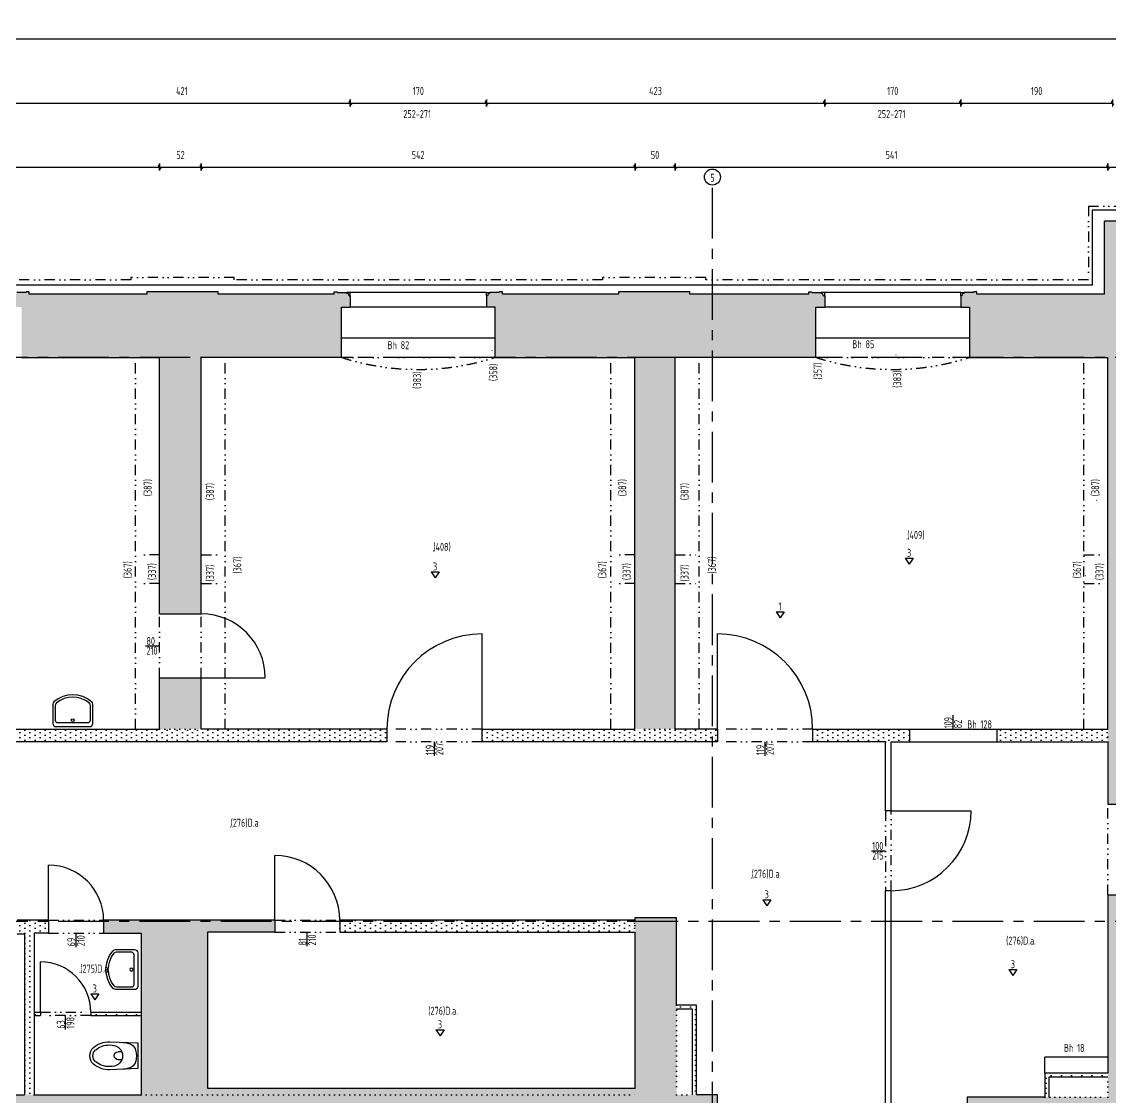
# Model space of a CAD drawing. Header units: centimetres. Extents: x -147 to 196535, y -264 to 83836.
# Drawn here: x 58651 to 85854, y 32980 to 59866 of the extents above; entities that cross this region are included whole.
import ezdxf
from ezdxf.enums import TextEntityAlignment as Align

# ---------------------------------------------------------------- set-up
doc = ezdxf.new("R2010")
doc.units = ezdxf.units.CM
doc.header["$LTSCALE"] = 20
doc.header["$PDMODE"] = 2
for name, pattern in [('GETRENNT', [31.75, 12.7, -6.35, 0, -6.35, 0, -6.35]), ('MITTE', [50.8, 31.75, -6.35, 6.35, -6.35]), ('PUNKT', [6.35, 0, -6.35])]:
    doc.linetypes.add(name, pattern=pattern)
for name, color, linetype in [('Bemassung', 134, 'Continuous'), ('VBW.Abgelotet', 6, 'GETRENNT'), ('VBW.AbgelotetUmgeklappt', 252, 'GETRENNT'), ('VBW.Achsen', 244, 'MITTE'), ('VBW.Ansicht', 3, 'Continuous'), ('VBW.HoeheAbsolut', 142, 'Continuous'), ('VBW.HoeheRelativ', 2, 'Continuous'), ('VBW.Installation', 200, 'Continuous'), ('VBW.Sanitaer', 4, 'Continuous'), ('VBW.Schnitt', 7, 'Continuous'), ('VBW.SchnittTrockenbau', 42, 'Continuous'), ('VBW.Schraffur', 9, 'Continuous'), ('VBW.Text', 84, 'Continuous'), ('VBW.Tuer', 4, 'Continuous'), ('VBW.Verlauf', 2, 'PUNKT')]:
    doc.layers.add(name, color=color, linetype=linetype)
doc.styles.add('VBWText', font='isocp.shx', dxfattribs={"width": 0.8})
doc.dimstyles.new('M50BR', dxfattribs={"dimtxt": 10, "dimasz": 0.5, "dimexe": 2, "dimexo": 0, "dimgap": 10, "dimtad": 4, "dimdec": 0, "dimdsep": 46, "dimtxsty": 'VBWText', "dimblk": 'BemVBW', "dimcen": 2, "dimse1": 1, "dimse2": 1, "dimclrd": 134, "dimclre": 40, "dimclrt": 134, "dimadec": 0, "dimazin": 0, "dimtfac": 1.428571, "dimtdec": 0, "dimtix": 1, "dimtmove": 2, "dimatfit": 3, "dimldrblk": 'NONE', "dimfxl": 1, "dimtvp": 1.428571, "dimtolj": 1, "dimarcsym": 0})
pattern_1 = [(90, (-7744151.96, 15768824.58), (-126.9999996, 63.4999998), [0, -126.9999996])]

# ---------------------------------------------------------------- blocks, each defined once
blk = doc.blocks.new('HoeKote')
for p, q in [((-1.01, 1.5), (1.01, 1.5)), ((-1.01, 1.5), (0, 0)), ((1.01, 1.5), (0, 0))]:
    blk.add_line(p, q)
at = {"style": 'VBWText', "width": 0.8}
blk.add_attdef('HOEHE', text='', height=2, rotation=0.1, dxfattribs=at).set_placement((0, 2.86), align=Align.MIDDLE)
blk = doc.blocks.new('Waschbecken')
for p, q in [((-25, 8), (-25, -15.9)), ((-22, 6.6), (-22, -11.9)), ((22, -11.9), (22, 6.6)), ((25, -15.9), (25, 8)), ((-21, -19.9), (21, -19.9)), ((-19, -14.9), (19, -14.9))]:
    blk.add_line(p, q)
blk.add_circle((0, -11.9), 1.81)
for centre, radius, start, end in [((0, -15.9), 35.8, 48.6972, 131.3028), ((0, -15.9), 32.8, 51.3438, 128.6562), ((-21, 8), 4, 131.3028, 180), ((-18, 6.6), 4, 128.6562, 180), ((18, 6.6), 4, 0, 51.3438), ((21, 8), 4, 0, 48.6972), ((-19, -11.9), 3, 180, 270), ((19, -11.9), 3, 270, 0), ((-21, -15.9), 4, 180, 270), ((21, -15.9), 4, 270, 0)]:
    blk.add_arc(centre, radius, start, end)
blk = doc.blocks.new('Toilette')
for p, q in [((5.1, 17.5), (-30, 16)), ((-30, 16), (-30, -16)), ((-10, 5), (-5.6, 5)), ((5.3, 13.5), (1.9, 13.4)), ((-10, -5), (-5.6, -5)), ((1.9, -13.4), (5.3, -13.5)), ((-30, -16), (5.1, -17.5))]:
    blk.add_line(p, q)
for centre, radius, start, end in [((-17, 4.7), 10.6, 121.2231, 167.0871), ((-11.6, -4.2), 20.9, 89.852, 121.2227), ((6.3, -11.3), 28.8, 48.9445, 92.354), ((-1.3, -0.1), 27, 164.6634, 195.0176), ((2.4, 0), 13.4, 92.3533, 267.6466), ((-5.6, 0), 5, 270, 90), ((6.3, -11.3), 24.8, 48.9445, 92.354), ((16.2, 0), 9.84, 311.0552, 48.9448), ((16.2, 0), 13.8, 311.0553, 48.9447), ((-17, -4.7), 10.6, 192.9135, 238.7065), ((6.3, 11.3), 28.8, 267.646, 311.0555), ((6.3, 11.3), 24.8, 267.646, 311.0555), ((-11.7, 4), 20.8, 238.707, 270.2997)]:
    blk.add_arc(centre, radius, start, end)
blk = doc.blocks.new('BemVBW')
at = {"layer": 'Bemassung'}
for p, q in [((2.8, -4.9), (-2.8, 4.9)), ((-1.1, 0), (1.1, 0))]:
    blk.add_line(p, q, dxfattribs=at)
at = {"layer": 'Bemassung', "color": 4}
blk.add_line((0, 8.5), (0, -8.5), dxfattribs=at)
blk = doc.blocks.new('*D246')
at = {"layer": 'Bemassung', "color": 134, "lineweight": -2, "transparency": 16777216}
blk.add_line((51327, 56235), (62087, 56235), dxfattribs=at)
at = {"layer": 'Defpoints', "color": 0, "transparency": 16777216}
for p in [(62097, 56235), (51317, 51475), (62097, 51475)]:
    blk.add_point(p, dxfattribs=at)
at = {"layer": 'Bemassung', "color": 134, "lineweight": -2, "transparency": 16777216, "xscale": 9.999999971459891, "yscale": 9.999999971459891, "zscale": 9.999999971459891, "rotation": 180}
blk.add_blockref('BemVBW', (51317, 56235), dxfattribs=at)
at = {"layer": 'Bemassung', "color": 134, "lineweight": -2, "transparency": 16777216, "xscale": 9.999999971459891, "yscale": 9.999999971459891, "zscale": 9.999999971459891}
blk.add_blockref('BemVBW', (62097, 56235), dxfattribs=at)
at = {"layer": 'Bemassung', "color": 134, "transparency": 16777216, "insert": (56707, 56535), "char_height": 200, "attachment_point": 5, "style": 'VBWText'}
blk.add_mtext('\\A1;539', dxfattribs=at)
blk = doc.blocks.new('_None')
blk = doc.blocks.new('*D247')
at = {"layer": 'Bemassung', "color": 134, "lineweight": -2, "transparency": 16777216}
blk.add_line((62107, 56235), (63127, 56235), dxfattribs=at)
at = {"layer": 'Defpoints', "color": 0, "transparency": 16777216}
for p in [(63137, 56235), (62097, 51475), (63137, 51475)]:
    blk.add_point(p, dxfattribs=at)
at = {"layer": 'Bemassung', "color": 134, "lineweight": -2, "transparency": 16777216, "xscale": 9.999999971459891, "yscale": 9.999999971459891, "zscale": 9.999999971459891, "rotation": 180}
blk.add_blockref('BemVBW', (62097, 56235), dxfattribs=at)
at = {"layer": 'Bemassung', "color": 134, "lineweight": -2, "transparency": 16777216, "xscale": 9.999999971459891, "yscale": 9.999999971459891, "zscale": 9.999999971459891}
blk.add_blockref('BemVBW', (63137, 56235), dxfattribs=at)
at = {"layer": 'Bemassung', "color": 134, "transparency": 16777216, "insert": (62617, 56535), "char_height": 200, "attachment_point": 5, "style": 'VBWText'}
blk.add_mtext('\\A1;52', dxfattribs=at)
blk = doc.blocks.new('*D248')
at = {"layer": 'Bemassung', "color": 134, "lineweight": -2, "transparency": 16777216}
blk.add_line((63147, 56235), (73967, 56235), dxfattribs=at)
at = {"layer": 'Defpoints', "color": 0, "transparency": 16777216}
for p in [(73977, 56235), (63137, 51475), (73977, 51475)]:
    blk.add_point(p, dxfattribs=at)
at = {"layer": 'Bemassung', "color": 134, "lineweight": -2, "transparency": 16777216, "xscale": 9.999999971459891, "yscale": 9.999999971459891, "zscale": 9.999999971459891, "rotation": 180}
blk.add_blockref('BemVBW', (63137, 56235), dxfattribs=at)
at = {"layer": 'Bemassung', "color": 134, "lineweight": -2, "transparency": 16777216, "xscale": 9.999999971459891, "yscale": 9.999999971459891, "zscale": 9.999999971459891}
blk.add_blockref('BemVBW', (73977, 56235), dxfattribs=at)
at = {"layer": 'Bemassung', "color": 134, "transparency": 16777216, "insert": (68557, 56535), "char_height": 200, "attachment_point": 5, "style": 'VBWText'}
blk.add_mtext('\\A1;542', dxfattribs=at)
blk = doc.blocks.new('*D249')
at = {"layer": 'Bemassung', "color": 134, "lineweight": -2, "transparency": 16777216}
blk.add_line((73987, 56235), (74967, 56235), dxfattribs=at)
at = {"layer": 'Defpoints', "color": 0, "transparency": 16777216}
for p in [(74977, 56235), (73977, 51475), (74977, 51475)]:
    blk.add_point(p, dxfattribs=at)
at = {"layer": 'Bemassung', "color": 134, "lineweight": -2, "transparency": 16777216, "xscale": 9.999999971459891, "yscale": 9.999999971459891, "zscale": 9.999999971459891, "rotation": 180}
blk.add_blockref('BemVBW', (73977, 56235), dxfattribs=at)
at = {"layer": 'Bemassung', "color": 134, "lineweight": -2, "transparency": 16777216, "xscale": 9.999999971459891, "yscale": 9.999999971459891, "zscale": 9.999999971459891}
blk.add_blockref('BemVBW', (74977, 56235), dxfattribs=at)
at = {"layer": 'Bemassung', "color": 134, "transparency": 16777216, "insert": (74477, 56535), "char_height": 200, "attachment_point": 5, "style": 'VBWText'}
blk.add_mtext('\\A1;50', dxfattribs=at)
blk = doc.blocks.new('*D250')
at = {"layer": 'Bemassung', "color": 134, "lineweight": -2, "transparency": 16777216}
blk.add_line((74987, 56235), (85787, 56235), dxfattribs=at)
at = {"layer": 'Defpoints', "color": 0, "transparency": 16777216}
for p in [(85797, 56235), (74977, 51475), (85797, 51475)]:
    blk.add_point(p, dxfattribs=at)
at = {"layer": 'Bemassung', "color": 134, "lineweight": -2, "transparency": 16777216, "xscale": 9.999999971459891, "yscale": 9.999999971459891, "zscale": 9.999999971459891, "rotation": 180}
blk.add_blockref('BemVBW', (74977, 56235), dxfattribs=at)
at = {"layer": 'Bemassung', "color": 134, "lineweight": -2, "transparency": 16777216, "xscale": 9.999999971459891, "yscale": 9.999999971459891, "zscale": 9.999999971459891}
blk.add_blockref('BemVBW', (85797, 56235), dxfattribs=at)
at = {"layer": 'Bemassung', "color": 134, "transparency": 16777216, "insert": (80387, 56535), "char_height": 200, "attachment_point": 5, "style": 'VBWText'}
blk.add_mtext('\\A1;541', dxfattribs=at)
blk = doc.blocks.new('*D251')
at = {"layer": 'Bemassung', "color": 134, "lineweight": -2, "transparency": 16777216}
blk.add_line((85807, 56235), (87254, 56235), dxfattribs=at)
at = {"layer": 'Defpoints', "color": 0, "transparency": 16777216}
for p in [(87264, 56235), (87264, 53208), (85797, 51475)]:
    blk.add_point(p, dxfattribs=at)
at = {"layer": 'Bemassung', "color": 134, "lineweight": -2, "transparency": 16777216, "xscale": 9.999999971459891, "yscale": 9.999999971459891, "zscale": 9.999999971459891, "rotation": 180}
blk.add_blockref('BemVBW', (85797, 56235), dxfattribs=at)
at = {"layer": 'Bemassung', "color": 134, "lineweight": -2, "transparency": 16777216, "xscale": 9.999999971459891, "yscale": 9.999999971459891, "zscale": 9.999999971459891}
blk.add_blockref('BemVBW', (87264, 56235), dxfattribs=at)
at = {"layer": 'Bemassung', "color": 134, "transparency": 16777216, "insert": (86530, 56535), "char_height": 200, "attachment_point": 5, "style": 'VBWText'}
blk.add_mtext('\\A1;73', dxfattribs=at)
blk = doc.blocks.new('*D277')
at = {"layer": 'Bemassung', "color": 134, "lineweight": -2, "transparency": 16777216}
blk.add_line((58447, 57835), (66852, 57835), dxfattribs=at)
at = {"layer": 'Defpoints', "color": 0, "transparency": 16777216}
for p in [(66862, 57835), (58437, 53095), (66862, 53095)]:
    blk.add_point(p, dxfattribs=at)
at = {"layer": 'Bemassung', "color": 134, "lineweight": -2, "transparency": 16777216, "xscale": 9.999999971459891, "yscale": 9.999999971459891, "zscale": 9.999999971459891, "rotation": 180}
blk.add_blockref('BemVBW', (58437, 57835), dxfattribs=at)
at = {"layer": 'Bemassung', "color": 134, "lineweight": -2, "transparency": 16777216, "xscale": 9.999999971459891, "yscale": 9.999999971459891, "zscale": 9.999999971459891}
blk.add_blockref('BemVBW', (66862, 57835), dxfattribs=at)
at = {"layer": 'Bemassung', "color": 134, "transparency": 16777216, "insert": (62650, 58135), "char_height": 200, "attachment_point": 5, "style": 'VBWText'}
blk.add_mtext('\\A1;421', dxfattribs=at)
blk = doc.blocks.new('*D278')
at = {"layer": 'Bemassung', "color": 134, "lineweight": -2, "transparency": 16777216}
blk.add_line((66872, 57835), (70252, 57835), dxfattribs=at)
at = {"layer": 'Defpoints', "color": 0, "transparency": 16777216}
for p in [(70262, 57835), (66862, 53095), (70262, 53095)]:
    blk.add_point(p, dxfattribs=at)
at = {"layer": 'Bemassung', "color": 134, "lineweight": -2, "transparency": 16777216, "xscale": 9.999999971459891, "yscale": 9.999999971459891, "zscale": 9.999999971459891, "rotation": 180}
blk.add_blockref('BemVBW', (66862, 57835), dxfattribs=at)
at = {"layer": 'Bemassung', "color": 134, "lineweight": -2, "transparency": 16777216, "xscale": 9.999999971459891, "yscale": 9.999999971459891, "zscale": 9.999999971459891}
blk.add_blockref('BemVBW', (70262, 57835), dxfattribs=at)
at = {"layer": 'Bemassung', "color": 134, "transparency": 16777216, "insert": (68562, 58135), "char_height": 200, "attachment_point": 5, "style": 'VBWText'}
blk.add_mtext('\\A1;170', dxfattribs=at)
blk = doc.blocks.new('*D279')
at = {"layer": 'Bemassung', "color": 134, "lineweight": -2, "transparency": 16777216}
blk.add_line((70272, 57835), (78708, 57835), dxfattribs=at)
at = {"layer": 'Defpoints', "color": 0, "transparency": 16777216}
for p in [(78718, 57835), (70262, 53095), (78718, 53095)]:
    blk.add_point(p, dxfattribs=at)
at = {"layer": 'Bemassung', "color": 134, "lineweight": -2, "transparency": 16777216, "xscale": 9.999999971459891, "yscale": 9.999999971459891, "zscale": 9.999999971459891, "rotation": 180}
blk.add_blockref('BemVBW', (70262, 57835), dxfattribs=at)
at = {"layer": 'Bemassung', "color": 134, "lineweight": -2, "transparency": 16777216, "xscale": 9.999999971459891, "yscale": 9.999999971459891, "zscale": 9.999999971459891}
blk.add_blockref('BemVBW', (78718, 57835), dxfattribs=at)
at = {"layer": 'Bemassung', "color": 134, "transparency": 16777216, "insert": (74490, 58135), "char_height": 200, "attachment_point": 5, "style": 'VBWText'}
blk.add_mtext('\\A1;423', dxfattribs=at)
blk = doc.blocks.new('*D280')
at = {"layer": 'Bemassung', "color": 134, "lineweight": -2, "transparency": 16777216}
blk.add_line((78728, 57835), (82108, 57835), dxfattribs=at)
at = {"layer": 'Defpoints', "color": 0, "transparency": 16777216}
for p in [(82118, 57835), (78718, 53095), (82118, 53095)]:
    blk.add_point(p, dxfattribs=at)
at = {"layer": 'Bemassung', "color": 134, "lineweight": -2, "transparency": 16777216, "xscale": 9.999999971459891, "yscale": 9.999999971459891, "zscale": 9.999999971459891, "rotation": 180}
blk.add_blockref('BemVBW', (78718, 57835), dxfattribs=at)
at = {"layer": 'Bemassung', "color": 134, "lineweight": -2, "transparency": 16777216, "xscale": 9.999999971459891, "yscale": 9.999999971459891, "zscale": 9.999999971459891}
blk.add_blockref('BemVBW', (82118, 57835), dxfattribs=at)
at = {"layer": 'Bemassung', "color": 134, "transparency": 16777216, "insert": (80418, 58135), "char_height": 200, "attachment_point": 5, "style": 'VBWText'}
blk.add_mtext('\\A1;170', dxfattribs=at)
blk = doc.blocks.new('*D281')
at = {"layer": 'Bemassung', "color": 134, "lineweight": -2, "transparency": 16777216}
blk.add_line((82128, 57835), (85902, 57835), dxfattribs=at)
at = {"layer": 'Defpoints', "color": 0, "transparency": 16777216}
for p in [(85912, 57835), (85912, 54709), (82118, 53095)]:
    blk.add_point(p, dxfattribs=at)
at = {"layer": 'Bemassung', "color": 134, "lineweight": -2, "transparency": 16777216, "xscale": 9.999999971459891, "yscale": 9.999999971459891, "zscale": 9.999999971459891, "rotation": 180}
blk.add_blockref('BemVBW', (82118, 57835), dxfattribs=at)
at = {"layer": 'Bemassung', "color": 134, "lineweight": -2, "transparency": 16777216, "xscale": 9.999999971459891, "yscale": 9.999999971459891, "zscale": 9.999999971459891}
blk.add_blockref('BemVBW', (85912, 57835), dxfattribs=at)
at = {"layer": 'Bemassung', "color": 134, "transparency": 16777216, "insert": (84015, 58135), "char_height": 200, "attachment_point": 5, "style": 'VBWText'}
blk.add_mtext('\\A1;190', dxfattribs=at)
blk = doc.blocks.new('*D311')
at = {"layer": 'Bemassung', "color": 134, "lineweight": -2, "transparency": 16777216}
blk.add_line((173619, 59435), (20597, 59435), dxfattribs=at)
at = {"layer": 'Defpoints', "color": 0, "transparency": 16777216}
for p in [(20587, 59435), (173629, 54217), (20587, 54135)]:
    blk.add_point(p, dxfattribs=at)
at = {"layer": 'Bemassung', "color": 134, "lineweight": -2, "transparency": 16777216, "xscale": 9.999999971459891, "yscale": 9.999999971459891, "zscale": 9.999999971459891, "rotation": 180}
blk.add_blockref('BemVBW', (20587, 59435), dxfattribs=at)
at = {"layer": 'Bemassung', "color": 134, "lineweight": -2, "transparency": 16777216, "xscale": 9.999999971459891, "yscale": 9.999999971459891, "zscale": 9.999999971459891}
blk.add_blockref('BemVBW', (173629, 59435), dxfattribs=at)
at = {"layer": 'Bemassung', "color": 134, "transparency": 16777216, "insert": (97108, 59735), "char_height": 200, "attachment_point": 5, "style": 'VBWText'}
blk.add_mtext('\\A1;7652', dxfattribs=at)

msp = doc.modelspace()

# ---------------------------------------------------------------- hatches: boundary and pattern name
at = {"layer": 'VBW.Schraffur'}
h = msp.add_hatch(color=256, dxfattribs=at)
h.dxf.hatch_style = 1
h.paths.add_polyline_path([(87263.6, 53207.7), (92163.6, 53207.7), (92163.6, 54566.5), (92329.2, 54566.5), (92329.2, 54846.5), (92299.2, 54846.5, 0.4114371), (92201.7, 54922.5), (92201.7, 54942.5), (92009.2, 54942.5, 0.9876879), (91929.2, 54942.5), (91897.5, 54942.5), (91897.5, 54897.3), (90669.2, 54897.3), (90669.2, 54737.3), (87469.2, 54737.3), (87469.2, 54877.3), (85709.2, 54877.3), (85709.2, 53054.8), (82517.6, 53054.8), (82517.6, 53114.8), (82437.6, 53114.8), (82437.6, 53094.8), (82207.6, 53094.8), (82207.6, 53074.8, 0.4142136), (82147.6, 53014.8), (82117.6, 53014.8), (82117.6, 52734.8), (82337.6, 52734.8), (82337.6, 51474.8), (85796.6, 51474.8), (85796.6, 42183.4), (85796.6, 41863.4), (85796.6, 40303.4), (86956.6, 40303.4), (86956.6, 40113.4), (87276.6, 40113.4), (87276.6, 44793.4), (87263.6, 45107.7)])
h = msp.add_hatch(color=256, dxfattribs=at)
h.dxf.hatch_style = 1
h.paths.add_polyline_path([(66641.6, 52734.8), (66861.6, 52734.8), (66861.6, 53014.8), (66831.6, 53014.8, 0.4142136), (66771.6, 53074.8), (66771.6, 53094.8), (66541.6, 53094.8), (66541.6, 53114.8), (66461.6, 53114.8), (66461.6, 53054.8), (63560, 53054.8), (63560, 53114.8), (61780, 53114.8), (61780, 53054.8), (58837.5, 53054.8), (58837.5, 53114.8), (58757.5, 53114.8), (58757.5, 53094.8), (58527.5, 53094.8), (58527.5, 53074.8, 0.4142136), (58467.5, 53014.8), (58437.5, 53014.8), (58437.5, 52734.8), (58647.5, 52734.8), (58647.5, 51474.8), (62096.6, 51474.8), (62096.6, 45063.4), (63136.6, 45063.4), (63136.6, 51474.8), (66641.6, 51474.8)])
h = msp.add_hatch(color=256, dxfattribs=at)
h.dxf.hatch_style = 1
h.paths.add_polyline_path([(74976.6, 51474.8), (78497.6, 51474.8), (78497.6, 52734.8), (78717.6, 52734.8), (78717.6, 53014.8), (78687.6, 53014.8, 0.4142136), (78627.6, 53074.8), (78627.6, 53094.8), (78397.6, 53094.8), (78397.6, 53114.8), (78317.6, 53114.8), (78317.6, 53054.8), (75346.7, 53054.8), (75346.7, 53114.8), (73566.7, 53114.8), (73566.7, 53054.8), (70661.6, 53054.8), (70661.6, 53114.8), (70581.6, 53114.8), (70581.6, 53094.8), (70351.6, 53094.8), (70351.6, 53074.8, 0.4142136), (70291.6, 53014.8), (70261.6, 53014.8), (70261.6, 52734.8), (70481.6, 52734.8), (70481.6, 51474.8), (73976.6, 51474.8), (73976.6, 42183.4), (74976.6, 42183.4)])
h = msp.add_hatch(color=256, dxfattribs=at)
h.dxf.hatch_style = 1
h.paths.add_polyline_path([(63136.6, 43463.4), (62096.6, 43463.4), (62096.6, 42183.4), (63136.6, 42183.4)])
h = msp.add_hatch(dxfattribs=at)
h.set_pattern_fill('DOTS', color=42, scale=4, angle=-61.71788)
h.set_pattern_definition(pattern_1)
h.paths.add_polyline_path([(67776.6, 42183.4), (63136.6, 42183.4), (62096.6, 42183.4), (58296.6, 42183.4), (58296.6, 41863.4), (67776.6, 41863.4)])
h = msp.add_hatch(dxfattribs=at)
h.set_pattern_fill('DOTS', color=42, scale=4, angle=-61.71788)
h.set_pattern_definition(pattern_1)
h.paths.add_polyline_path([(76036.6, 42183.4), (74976.6, 42183.4), (73976.6, 42183.4), (70156.6, 42183.4), (70156.6, 41863.4), (76036.6, 41863.4)])
h = msp.add_hatch(dxfattribs=at)
h.set_pattern_fill('DOTS', color=42, scale=4, angle=-61.71788)
h.set_pattern_definition(pattern_1)
h.paths.add_polyline_path([(80836.6, 42183.4), (78416.6, 42183.4), (78416.6, 41863.4), (80236.6, 41863.4), (80376.6, 41863.4), (80836.6, 41863.4)])
h = msp.add_hatch(dxfattribs=at)
h.set_pattern_fill('DOTS', color=42, scale=4, angle=-61.71788)
h.set_pattern_definition(pattern_1)
h.paths.add_polyline_path([(85796.6, 42183.4), (83016.6, 42183.4), (83016.6, 41863.4), (85796.6, 41863.4)])
h = msp.add_hatch(color=256, dxfattribs=at)
h.dxf.hatch_style = 1
h.paths.add_polyline_path([(76036.6, 32423.4), (76036.6, 33043.4), (75516.6, 33043.4), (75016.6, 33043.4), (75016.6, 35283.4), (75016.6, 37463.4), (73976.6, 37463.4), (73976.6, 37403.4), (73976.6, 37103.4), (73976.6, 33203.4), (73976.6, 33043.4), (61636.6, 33043.4), (58956.6, 33043.4), (58716.6, 33043.4), (57756.6, 33043.4), (57756.6, 32243.4), (57756.6, 32043.4), (55116.6, 32043.4), (55116.6, 33043.4), (51336.6, 33043.4), (51336.6, 37063.4), (51316.6, 37403.4), (51316.6, 38983.4), (49176.6, 38983.4), (49176.6, 37403.4), (49716.6, 37403.4), (49716.6, 33083.4), (49416.6, 33083.4), (49156.6, 33083.4), (49156.6, 31903.4), (40276.6, 31903.4), (39879.6, 31903.4), (39879.6, 37403.4), (42576.6, 37403.4), (42576.6, 39003.4), (38296.6, 39003.4), (38296.6, 33003.4), (37656.6, 33003.4), (37656.6, 32623.4), (37656.6, 32483.4), (37656.6, 31403.4), (38296.6, 31403.4), (38296.6, 31123.4), (39276.6, 31123.4), (39276.6, 31364.2), (50056.6, 31450.4), (50056.6, 31143.4), (51316.6, 31143.4), (51316.6, 31403.4), (62156.6, 31403.4), (62156.6, 31143.4), (63156.6, 31143.4), (63156.6, 31403.4), (65716.6, 31403.4), (71436.6, 31403.4), (73976.6, 31403.4), (73976.6, 31103.4), (74996.6, 31103.4), (74996.6, 31403.4), (76036.6, 31403.4), (76036.6, 32283.4)])
h = msp.add_hatch(color=256, dxfattribs=at)
h.dxf.hatch_style = 1
h.paths.add_polyline_path([(85796.6, 32983.4), (84216.6, 32983.4), (82276.6, 32983.4), (82276.6, 32423.4), (82276.6, 32223.4), (82276.6, 31403.4), (85976.6, 31403.4), (85976.6, 31103.4), (86996.6, 31103.4), (86996.6, 31403.4), (91616.6, 31403.4), (91616.6, 31127.7), (92623.6, 31127.7), (92623.6, 31387.7), (95043.6, 31387.7), (95043.6, 31907.7), (95323.6, 31907.7), (95323.6, 32167.7), (95323.6, 32207.7), (95323.6, 32447.7), (95033.6, 32447.7), (95033.6, 33007.7), (92413.6, 33007.7), (92116.6, 33013.4), (87276.6, 33013.4), (87276.6, 38233.4), (86956.6, 38233.4), (86956.6, 38043.4), (85796.6, 38043.4), (85796.6, 33583.4)])
h.paths.add_polyline_path([(90790.4, 31071.4), (91316.2, 31071.4), (91316.2, 31401.4), (90790.4, 31401.4)], flags=25)
h = msp.add_hatch(dxfattribs=at)
h.set_pattern_fill('DOTS', color=42, scale=4, angle=-61.71788)
h.set_pattern_definition(pattern_1)
h.paths.add_polyline_path([(59316.6, 37403.4), (58536.6, 37403.4), (58536.6, 37063.4), (58716.6, 37063.4), (58716.6, 33043.4), (58956.6, 33043.4), (58956.6, 37083.4), (59316.6, 37083.4)])
h = msp.add_hatch(dxfattribs=at)
h.set_pattern_fill('DOTS', color=42, scale=4, angle=-61.71788)
h.set_pattern_definition(pattern_1)
h.paths.add_polyline_path([(63296.6, 37103.4), (64976.6, 37103.4), (64976.6, 37403.4), (60696.6, 37403.4), (60696.6, 37083.4), (61636.6, 37083.4), (61636.6, 33043.4), (73976.6, 33043.4), (73976.6, 33203.4), (63296.6, 33203.4)])
h = msp.add_hatch(dxfattribs=at)
h.set_pattern_fill('DOTS', color=42, scale=4, angle=-61.71788)
h.set_pattern_definition(pattern_1)
h.paths.add_polyline_path([(73976.6, 37403.4), (66596.6, 37403.4), (66596.6, 37103.4), (73976.6, 37103.4)])
h = msp.add_hatch(dxfattribs=at)
h.set_pattern_fill('DOTS', color=42, scale=4, angle=-61.71788)
h.set_pattern_definition(pattern_1)
h.paths.add_polyline_path([(59116.6, 35103.4), (58956.6, 35103.4), (58956.6, 35023.4), (59116.6, 35023.4)])
h = msp.add_hatch(dxfattribs=at)
h.set_pattern_fill('DOTS', color=42, scale=4, angle=-61.71788)
h.set_pattern_definition(pattern_1)
h.paths.add_polyline_path([(61636.6, 35103.4), (60376.6, 35103.4), (60376.6, 35023.4), (61636.6, 35023.4)])
h = msp.add_hatch(dxfattribs=at)
h.set_pattern_fill('DOTS', color=42, scale=4, angle=-61.71788)
h.set_pattern_definition(pattern_1)
h.paths.add_polyline_path([(75516.6, 35283.4), (75016.6, 35283.4), (75016.6, 35183.4), (75416.6, 35183.4), (75416.6, 33043.4), (75516.6, 33043.4)])
h = msp.add_hatch(dxfattribs=at)
h.set_pattern_fill('DOTS', color=42, scale=4, angle=-61.71788)
h.set_pattern_definition(pattern_1)
h.paths.add_polyline_path([(85796.6, 33583.4), (84216.6, 33583.4), (84216.6, 32983.4), (84316.6, 32983.4), (84316.6, 33483.4), (85796.6, 33483.4)])

# ---------------------------------------------------------------- linework, layer by layer
at = {"layer": 'VBW.Abgelotet'}
for p, q in [((85309.2, 55257.3), (85309.2, 53414.8)), ((85309.2, 55257.3), (87829.2, 55257.3)), ((61380, 53414.8), (51846.7, 53414.8)), ((61380, 53474.8), (61380, 53414.8)), ((63960, 53474.8), (61380, 53474.8)), ((63960, 53414.8), (63960, 53474.8)), ((73166.7, 53414.8), (63960, 53414.8)), ((75746.7, 53474.8), (73166.7, 53474.8)), ((73166.7, 53474.8), (73166.7, 53414.8)), ((75746.7, 53414.8), (75746.7, 53474.8)), ((85309.2, 53414.8), (75746.7, 53414.8)), ((61496.6, 42183.4), (61496.6, 51474.8)), ((63736.6, 42183.4), (63736.6, 51474.8)), ((70481.6, 51474.8), (66641.6, 51474.8)), ((73376.6, 42183.4), (73376.6, 51474.8)), ((75576.6, 42183.4), (75576.6, 51474.8)), ((82337.6, 51474.8), (78497.6, 51474.8)), ((85196.6, 42183.4), (85196.6, 51474.8)), ((62096.6, 46543.4), (61496.6, 46543.4)), ((63136.6, 46543.4), (63736.6, 46543.4)), ((73976.6, 46543.4), (73376.6, 46543.4)), ((74976.6, 46543.4), (75576.6, 46543.4)), ((85196.6, 46543.4), (85796.6, 46543.4)), ((62096.6, 45823.4), (61496.6, 45823.4)), ((63136.6, 45823.4), (63736.6, 45823.4)), ((73976.6, 45823.4), (73376.6, 45823.4)), ((74976.6, 45823.4), (75576.6, 45823.4)), ((85196.6, 45823.4), (85796.6, 45823.4)), ((62096.6, 43463.4), (62096.6, 45063.4)), ((63136.6, 43463.4), (63136.6, 45063.4)), ((70156.6, 42183.4), (67776.6, 42183.4)), ((78416.6, 42183.4), (76036.6, 42183.4)), ((70156.6, 41863.4), (67776.6, 41863.4)), ((78416.6, 41863.4), (76036.6, 41863.4)), ((85796.6, 38043.4), (85796.6, 40303.4)), ((80236.6, 40143.4), (80236.6, 38143.4)), ((80376.6, 38143.4), (80376.6, 40143.4)), ((59316.6, 37403.4), (60696.6, 37403.4)), ((64976.6, 37403.4), (66596.6, 37403.4)), ((59316.6, 37083.4), (60696.6, 37083.4)), ((64976.6, 37103.4), (66596.6, 37103.4)), ((59116.6, 35103.4), (60376.6, 35103.4)), ((60376.6, 35023.4), (59116.6, 35023.4))]:
    msp.add_line(p, q, dxfattribs=at)
at = {"layer": 'VBW.AbgelotetUmgeklappt'}
for centre in [(68561.6, 57468.8), (80417.6, 57468.8)]:
    msp.add_arc(centre, 6294, 252.23868, 287.76132, dxfattribs=at)
at = {"layer": 'VBW.Achsen', "ltscale": 2}
for p, q in [((75912.1, 1612.9), (75912.1, 55784.5)), ((174622.3, 51474.8), (19455.7, 51474.8)), ((174622.3, 37374.8), (19455.7, 37374.8))]:
    msp.add_line(p, q, dxfattribs=at)
at = {"layer": 'VBW.Achsen', "linetype": 'Continuous', "ltscale": 2}
msp.add_circle((75912.1, 55984.5), 200, dxfattribs=at)
at = {"layer": 'VBW.Ansicht'}
for p, q in [((85398.7, 55158.2), (85398.7, 53278.2)), ((87818.7, 55158.2), (85398.7, 55158.2)), ((85398.7, 53278.2), (51758.7, 53278.2)), ((66861.6, 53094.8), (66771.6, 53094.8)), ((70261.6, 53094.8), (66861.6, 53094.8)), ((66861.6, 53014.8), (66861.6, 53094.8)), ((70261.6, 53014.8), (70261.6, 53094.8)), ((70261.6, 53094.8), (70351.6, 53094.8)), ((78717.6, 53094.8), (78627.6, 53094.8)), ((82117.6, 53094.8), (78717.6, 53094.8)), ((78717.6, 53014.8), (78717.6, 53094.8)), ((82117.6, 53014.8), (82117.6, 53094.8)), ((82117.6, 53094.8), (82207.6, 53094.8)), ((70261.6, 52734.8), (66861.6, 52734.8)), ((82117.6, 52734.8), (78717.6, 52734.8)), ((70481.6, 51954.8), (66641.6, 51954.8)), ((82337.6, 51954.8), (78497.6, 51954.8)), ((80836.6, 42183.4), (83016.6, 42183.4)), ((80836.6, 41863.4), (83016.6, 41863.4)), ((85796.6, 33983.4), (84216.6, 33983.4)), ((84216.6, 33583.4), (84216.6, 33983.4))]:
    msp.add_line(p, q, dxfattribs=at)
at = {"layer": 'VBW.HoeheRelativ'}
for p in [(68490.1, 51589.3), (70409.7, 51643), (78529.2, 51595.6), (80499.4, 51538.6), (61825.2, 47905.9), (63453.6, 47905.9), (73687.5, 47905.9), (75316, 47905.9), (85507.5, 47905.9), (80781.6, 46936.5), (68936.9, 46639.7), (61503.7, 46024.1), (62051, 46024.1), (63182.2, 46024.1), (63699.1, 46024.1), (73366.1, 46024.1), (73913.4, 46024.1), (75044.5, 46024.1), (75561.5, 46024.1), (85231.2, 46024.1), (85733.4, 46024.1), (63871.6, 39742.6), (76892.4, 38467.2), (83252.7, 36796.1), (60112.8, 36094.7), (68810.3, 35041.6)]:
    msp.add_point(p, dxfattribs=at)
at = {"layer": 'VBW.Installation'}
for p, q in [((80236.6, 40143.4), (80236.6, 41863.4)), ((80376.6, 40143.4), (80376.6, 41863.4)), ((80376.6, 40143.4), (80236.6, 40143.4)), ((80236.6, 32423.4), (80236.6, 38143.4)), ((80376.6, 38143.4), (80236.6, 38143.4)), ((80376.6, 32423.4), (80376.6, 38143.4))]:
    msp.add_line(p, q, dxfattribs=at)
at = {"layer": 'VBW.Schnitt'}
for p, q in [((87469.2, 54877.3), (85709.2, 54877.3)), ((85709.2, 53054.8), (85709.2, 54877.3)), ((58757.5, 53094.8), (58527.5, 53094.8)), ((58837.5, 53114.8), (58757.5, 53114.8)), ((58757.5, 53094.8), (58757.5, 53114.8)), ((58837.5, 53054.8), (58837.5, 53114.8)), ((61780, 53054.8), (58837.5, 53054.8)), ((61780, 53114.8), (61780, 53054.8)), ((63560, 53114.8), (61780, 53114.8)), ((63560, 53054.8), (63560, 53114.8)), ((66461.6, 53054.8), (63560, 53054.8)), ((66461.6, 53054.8), (66461.6, 53114.8)), ((66461.6, 53114.8), (66541.6, 53114.8)), ((66541.6, 53094.8), (66541.6, 53114.8)), ((66541.6, 53094.8), (66771.6, 53094.8)), ((66771.6, 53074.8), (66771.6, 53094.8)), ((70581.6, 53094.8), (70351.6, 53094.8)), ((70351.6, 53074.8), (70351.6, 53094.8)), ((70581.6, 53094.8), (70581.6, 53114.8)), ((70661.6, 53114.8), (70581.6, 53114.8)), ((70661.6, 53054.8), (70661.6, 53114.8)), ((73566.7, 53054.8), (70661.6, 53054.8)), ((75346.7, 53114.8), (73566.7, 53114.8)), ((73566.7, 53114.8), (73566.7, 53054.8)), ((75346.7, 53054.8), (75346.7, 53114.8)), ((78317.6, 53054.8), (75346.7, 53054.8)), ((78317.6, 53114.8), (78397.6, 53114.8)), ((78317.6, 53054.8), (78317.6, 53114.8)), ((78397.6, 53094.8), (78397.6, 53114.8)), ((78397.6, 53094.8), (78627.6, 53094.8)), ((78627.6, 53074.8), (78627.6, 53094.8)), ((82437.6, 53094.8), (82207.6, 53094.8)), ((82207.6, 53074.8), (82207.6, 53094.8)), ((82517.6, 53114.8), (82437.6, 53114.8)), ((82437.6, 53094.8), (82437.6, 53114.8)), ((82517.6, 53054.8), (82517.6, 53114.8)), ((85709.2, 53054.8), (82517.6, 53054.8)), ((66831.6, 53014.8), (66861.6, 53014.8)), ((66861.6, 53014.8), (66861.6, 52734.8)), ((70261.6, 53014.8), (70261.6, 52734.8)), ((70291.6, 53014.8), (70261.6, 53014.8)), ((78687.6, 53014.8), (78717.6, 53014.8)), ((78717.6, 53014.8), (78717.6, 52734.8)), ((82117.6, 53014.8), (82117.6, 52734.8)), ((82147.6, 53014.8), (82117.6, 53014.8)), ((66641.6, 51474.8), (66641.6, 52734.8)), ((66641.6, 52734.8), (66861.6, 52734.8)), ((70481.6, 52734.8), (70261.6, 52734.8)), ((70481.6, 51474.8), (70481.6, 52734.8)), ((78497.6, 51474.8), (78497.6, 52734.8)), ((78497.6, 52734.8), (78717.6, 52734.8)), ((82117.6, 52734.8), (82337.6, 52734.8)), ((82337.6, 52734.8), (82337.6, 51474.8)), ((58647.5, 51474.8), (62096.6, 51474.8)), ((62096.6, 45063.4), (62096.6, 51474.8)), ((63136.6, 45063.4), (63136.6, 51474.8)), ((66641.6, 51474.8), (63136.6, 51474.8)), ((70481.6, 51474.8), (73976.6, 51474.8)), ((73976.6, 42183.4), (73976.6, 51474.8)), ((74976.6, 42183.4), (74976.6, 51474.8)), ((78497.6, 51474.8), (74976.6, 51474.8)), ((82337.6, 51474.8), (85796.6, 51474.8)), ((85796.6, 42183.4), (85796.6, 51474.8)), ((62096.6, 45063.4), (63136.6, 45063.4)), ((62096.6, 42183.4), (62096.6, 43463.4)), ((62096.6, 43463.4), (63136.6, 43463.4)), ((63136.6, 42183.4), (63136.6, 43463.4)), ((85796.6, 41863.4), (85796.6, 40303.4)), ((85796.6, 40303.4), (86956.6, 40303.4)), ((85796.6, 38043.4), (85796.6, 33583.4)), ((85796.6, 38043.4), (86956.6, 38043.4)), ((75016.6, 37463.4), (73976.6, 37463.4)), ((73976.6, 37463.4), (73976.6, 37403.4)), ((75016.6, 35283.4), (75016.6, 37463.4)), ((73976.6, 37103.4), (73976.6, 33203.4)), ((57756.6, 33043.4), (58716.6, 33043.4)), ((58956.6, 33043.4), (61636.6, 33043.4)), ((76036.6, 33043.4), (75516.6, 33043.4)), ((76036.6, 32423.4), (76036.6, 33043.4)), ((84216.6, 32983.4), (82276.6, 32983.4)), ((82276.6, 32983.4), (82276.6, 32423.4))]:
    msp.add_line(p, q, dxfattribs=at)
for centre, start, end in [((66771.6, 53014.8), 0, 90), ((70351.6, 53014.8), 90, 180), ((78627.6, 53014.8), 0, 90), ((82207.6, 53014.8), 90, 180)]:
    msp.add_arc(centre, 60, start, end, dxfattribs=at)
at = {"layer": 'VBW.SchnittTrockenbau'}
for p, q in [((58296.6, 42183.4), (62096.6, 42183.4)), ((67776.6, 42183.4), (63136.6, 42183.4)), ((67776.6, 42183.4), (67776.6, 41863.4)), ((70156.6, 42183.4), (73976.6, 42183.4)), ((70156.6, 41863.4), (70156.6, 42183.4)), ((76036.6, 42183.4), (74976.6, 42183.4)), ((76036.6, 42183.4), (76036.6, 41863.4)), ((78416.6, 42183.4), (80836.6, 42183.4)), ((78416.6, 42183.4), (78416.6, 41863.4)), ((80836.6, 42183.4), (80836.6, 41863.4)), ((83016.6, 42183.4), (85796.6, 42183.4)), ((83016.6, 42183.4), (83016.6, 41863.4)), ((67776.6, 41863.4), (58296.6, 41863.4)), ((76036.6, 41863.4), (70156.6, 41863.4)), ((80236.6, 41863.4), (78416.6, 41863.4)), ((80376.6, 41863.4), (80836.6, 41863.4)), ((83016.6, 41863.4), (85796.6, 41863.4)), ((59316.6, 37403.4), (58536.6, 37403.4)), ((59316.6, 37403.4), (59316.6, 37083.4)), ((64976.6, 37403.4), (60696.6, 37403.4)), ((60696.6, 37403.4), (60696.6, 37083.4)), ((64976.6, 37403.4), (64976.6, 37103.4)), ((73976.6, 37403.4), (66596.6, 37403.4)), ((66596.6, 37403.4), (66596.6, 37103.4)), ((58536.6, 37063.4), (58716.6, 37063.4)), ((58716.6, 37063.4), (58716.6, 33043.4)), ((59316.6, 37083.4), (58956.6, 37083.4)), ((58956.6, 37083.4), (58956.6, 33043.4)), ((60696.6, 37083.4), (61636.6, 37083.4)), ((61636.6, 37083.4), (61636.6, 33043.4)), ((64976.6, 37103.4), (63296.6, 37103.4)), ((63296.6, 37103.4), (63296.6, 33203.4)), ((66596.6, 37103.4), (73976.6, 37103.4)), ((58956.6, 35103.4), (59116.6, 35103.4)), ((59116.6, 35103.4), (59116.6, 35023.4)), ((60376.6, 35103.4), (61636.6, 35103.4)), ((60376.6, 35103.4), (60376.6, 35023.4)), ((75516.6, 35283.4), (75016.6, 35283.4)), ((75416.6, 35183.4), (75016.6, 35183.4)), ((75416.6, 33043.4), (75416.6, 35183.4)), ((75516.6, 33043.4), (75516.6, 35283.4)), ((58956.6, 35023.4), (59116.6, 35023.4)), ((60376.6, 35023.4), (61636.6, 35023.4)), ((85796.6, 33583.4), (84216.6, 33583.4)), ((84216.6, 33583.4), (84216.6, 32983.4)), ((85796.6, 33483.4), (84316.6, 33483.4)), ((84316.6, 33483.4), (84316.6, 32983.4)), ((63296.6, 33203.4), (73976.6, 33203.4))]:
    msp.add_line(p, q, dxfattribs=at)
at = {"layer": 'VBW.Text'}
for p, q in [((61746.6, 44263.4), (62096.6, 44263.4)), ((81926.6, 42183.4), (81926.6, 42533.4)), ((68966.6, 41513.4), (68966.6, 41863.4)), ((77226.6, 41513.4), (77226.6, 41863.4)), ((79886.6, 39143.4), (80236.6, 39143.4)), ((60006.6, 36733.4), (60006.6, 37083.4)), ((65786.6, 36753.4), (65786.6, 37103.4)), ((59746.6, 34673.4), (59746.6, 35023.4))]:
    msp.add_line(p, q, dxfattribs=at)
at = {"layer": 'VBW.Tuer'}
for p, q in [((70156.6, 42183.4), (70156.6, 44563.4)), ((76036.6, 42183.4), (76036.6, 44563.4)), ((63136.6, 43463.4), (64736.6, 43463.4)), ((80376.6, 40143.4), (82376.6, 40143.4)), ((64976.6, 37403.4), (64976.6, 39023.4)), ((59316.6, 37403.4), (59316.6, 38783.4)), ((59116.6, 35103.4), (59116.6, 36363.4))]:
    msp.add_line(p, q, dxfattribs=at)
for centre, radius, start, end in [((63136.6, 43463.4), 1600, 0, 90), ((70156.6, 42183.4), 2380, 90, 180), ((76036.6, 42183.4), 2380, 0, 90), ((80376.6, 40143.4), 2000, 270, 0), ((64976.6, 37403.4), 1620, 0, 90), ((59316.6, 37403.4), 1380, 0, 90), ((59116.6, 35103.4), 1260, 0, 90)]:
    msp.add_arc(centre, radius, start, end, dxfattribs=at)
at = {"layer": 'VBW.Verlauf'}
for p, q in [((62096.6, 42183.4), (63136.6, 42183.4)), ((74976.6, 42183.4), (73976.6, 42183.4)), ((85796.6, 41863.4), (85796.6, 42183.4)), ((80236.6, 41863.4), (80376.6, 41863.4)), ((73976.6, 37403.4), (73976.6, 37103.4)), ((75016.6, 35283.4), (75016.6, 33043.4)), ((85796.6, 32983.4), (85796.6, 33583.4)), ((73976.6, 33203.4), (73976.6, 33043.4)), ((58956.6, 33043.4), (58716.6, 33043.4)), ((61636.6, 33043.4), (73976.6, 33043.4)), ((75016.6, 33043.4), (75516.6, 33043.4)), ((84216.6, 32983.4), (85796.6, 32983.4))]:
    msp.add_line(p, q, dxfattribs=at)

# ---------------------------------------------------------------- block references
at = {"layer": 'VBW.HoeheAbsolut', "xscale": 99.99999971459891, "yscale": 99.99999971459891, "zscale": 99.99999971459891}
for p, rotation, values in [((80828.8, 46303.7), 0.2821206841935772, {'HOEHE': '3'}), ((68982.2, 45963.1), 0.2821206841935772, {'HOEHE': '3'}), ((77603.6, 44965.8), 0.2821206841935773, {'HOEHE': '1'}), ((77270.5, 37768.1), 0.2821206841935772, {'HOEHE': '3'}), ((83421.8, 36020.1), 0.2821206841935772, {'HOEHE': '3'}), ((60476.1, 35412.9), 0.2821206841935772, {'HOEHE': '3'}), ((69104.3, 34516.3), 0.2821206841935772, {'HOEHE': '3'})]:
    msp.add_blockref('HoeKote', p, dxfattribs=dict(at, rotation=rotation)).add_auto_attribs(values)
at = {"layer": 'VBW.Sanitaer', "yscale": 19.99999994291978, "zscale": 19.99999994291978}
for name, p, xscale in [('Waschbecken', (59924.9, 42643.7), 19.99999994291978), ('Toilette', (60950.1, 34016.7), -19.99999994291978)]:
    msp.add_blockref(name, p, dxfattribs=dict(at, xscale=xscale))
at = {"layer": 'VBW.Sanitaer', "xscale": -19.99999994291978, "yscale": 19.99999994291978, "zscale": 19.99999994291978, "rotation": 90.00000000021655}
msp.add_blockref('Waschbecken', (61151.5, 36171.4), dxfattribs=at)

# ---------------------------------------------------------------- texts
at = {"layer": 'Bemassung', "style": 'VBWText', "width": 0.8}
for p in [(68187.5, 57458.2), (80043.5, 57458.2)]:
    msp.add_text('252-271', height=200, rotation=0, dxfattribs=at).set_placement(p)
at = {"layer": 'VBW.Achsen', "ltscale": 2, "style": 'VBWText', "width": 0.8}
msp.add_text('5', height=200, rotation=0, dxfattribs=at).set_placement((75860.2, 55866))
at = {"layer": 'VBW.HoeheRelativ', "style": 'VBWText', "width": 0.8}
for s, p in [('Bh 82', (68063.2, 51780.4)), ('Bh 85', (79682.1, 51805.2)), ('Bh 128', (82589.6, 42302.4)), ('Bh 18', (84955, 34212.4))]:
    msp.add_text(s, height=200, dxfattribs=at).set_placement(p, align=Align.MIDDLE_CENTER)
for s, p in [('(358)', (70534.3, 50883.1)), ('(357)', (78641, 50919.2)), ('(383)', (68628.8, 50689.6)), ('(383)', (80630.2, 50716.1)), ('(387)', (61897.3, 48004.6)), ('(387)', (63453.6, 47905.9)), ('(387)', (73759.7, 48004.6)), ('(387)', (75316, 47905.9)), ('(387)', (85579.7, 48004.6)), ('(367)', (61396.3, 45953.2)), ('(337)', (62003.6, 45908.5)), ('(337)', (63453.6, 45872)), ('(367)', (64136.8, 46070)), ('(367)', (73258.7, 45953.2)), ('(337)', (73866, 45908.5)), ('(337)', (75316, 45872)), ('(367)', (75999.1, 46070)), ('(367)', (85123.8, 45953.2)), ('(337)', (85686, 45908.5))]:
    msp.add_text(s, height=200, rotation=90, dxfattribs=at).set_placement(p)
for s, p in [('(409)', (80781.6, 46936.5)), ('(408)', (68936.9, 46639.7)), ('(276)D.a.', (63871.6, 39742.6)), ('(276)D.a.', (76892.4, 38467.2)), ('(276)D.a.', (83252.7, 36796.1)), ('(275)D.a.', (60112.8, 36094.7)), ('(276)D.a.', (68810.3, 35041.6))]:
    msp.add_text(s, height=200, dxfattribs=at).set_placement(p)
at = {"layer": 'VBW.Text', "style": 'VBWText', "width": 0.8}
for s, rotation, p in [('80', 0, (61766.6, 44283.4)), ('210', 0, (61766.6, 44043.4)), ('109', 90, (81906.6, 42203.4)), ('82', 90, (82146.6, 42203.4)), ('119', 90, (68946.6, 41533.4)), ('207', 90, (69186.6, 41533.4)), ('119', 90, (77206.6, 41533.4)), ('207', 90, (77446.6, 41533.4)), ('100', 0, (79906.6, 39163.4)), ('215', 0, (79906.6, 38923.4)), ('210', 90, (60226.6, 36753.4)), ('210', 90, (66006.6, 36773.4)), ('69', 90, (59986.6, 36753.4)), ('81', 90, (65766.6, 36773.4)), ('63', 90, (59726.6, 34693.4)), ('198', 90, (59966.6, 34693.4))]:
    msp.add_text(s, height=200, rotation=rotation, dxfattribs=at).set_placement(p)

# ---------------------------------------------------------------- dimensions: what is measured, and where the dimension line sits
at = {"layer": 'Bemassung'}
for base, p1, p2, picture, middle in [((20586.7, 59434.8), (173629.2, 54217.3), (20586.7, 54134.8), '*D311', (97108, 59734.8)), ((66861.6, 57834.8), (58437.5, 53094.8), (66861.6, 53094.8), '*D277', (62649.5, 58134.8)), ((70261.6, 57834.8), (66861.6, 53094.8), (70261.6, 53094.8), '*D278', (68561.6, 58134.8)), ((78717.6, 57834.8), (70261.6, 53094.8), (78717.6, 53094.8), '*D279', (74489.6, 58134.8)), ((82117.6, 57834.8), (78717.6, 53094.8), (82117.6, 53094.8), '*D280', (80417.6, 58134.8)), ((85911.7, 57834.8), (82117.6, 53094.8), (85911.7, 54709.4), '*D281', (84014.6, 58134.8)), ((62096.6, 56234.8), (51316.6, 51474.8), (62096.6, 51474.8), '*D246', (56706.6, 56534.8)), ((63136.6, 56234.8), (62096.6, 51474.8), (63136.6, 51474.8), '*D247', (62616.6, 56534.8)), ((73976.6, 56234.8), (63136.6, 51474.8), (73976.6, 51474.8), '*D248', (68556.6, 56534.8)), ((74976.6, 56234.8), (73976.6, 51474.8), (74976.6, 51474.8), '*D249', (74476.6, 56534.8)), ((85796.6, 56234.8), (74976.6, 51474.8), (85796.6, 51474.8), '*D250', (80386.6, 56534.8)), ((87263.6, 56234.8), (85796.6, 51474.8), (87263.6, 53207.7), '*D251', (86530.1, 56534.8))]:
    dim = msp.add_linear_dim(base=base, p1=p1, p2=p2, dimstyle='M50BR', override={"dimscale": 20, "dimlfac": 0.05}, dxfattribs=at)
    dim.commit()
    dim.dimension.update_dxf_attribs({"geometry": picture, "text_midpoint": middle})

doc.saveas('drawing.dxf')
